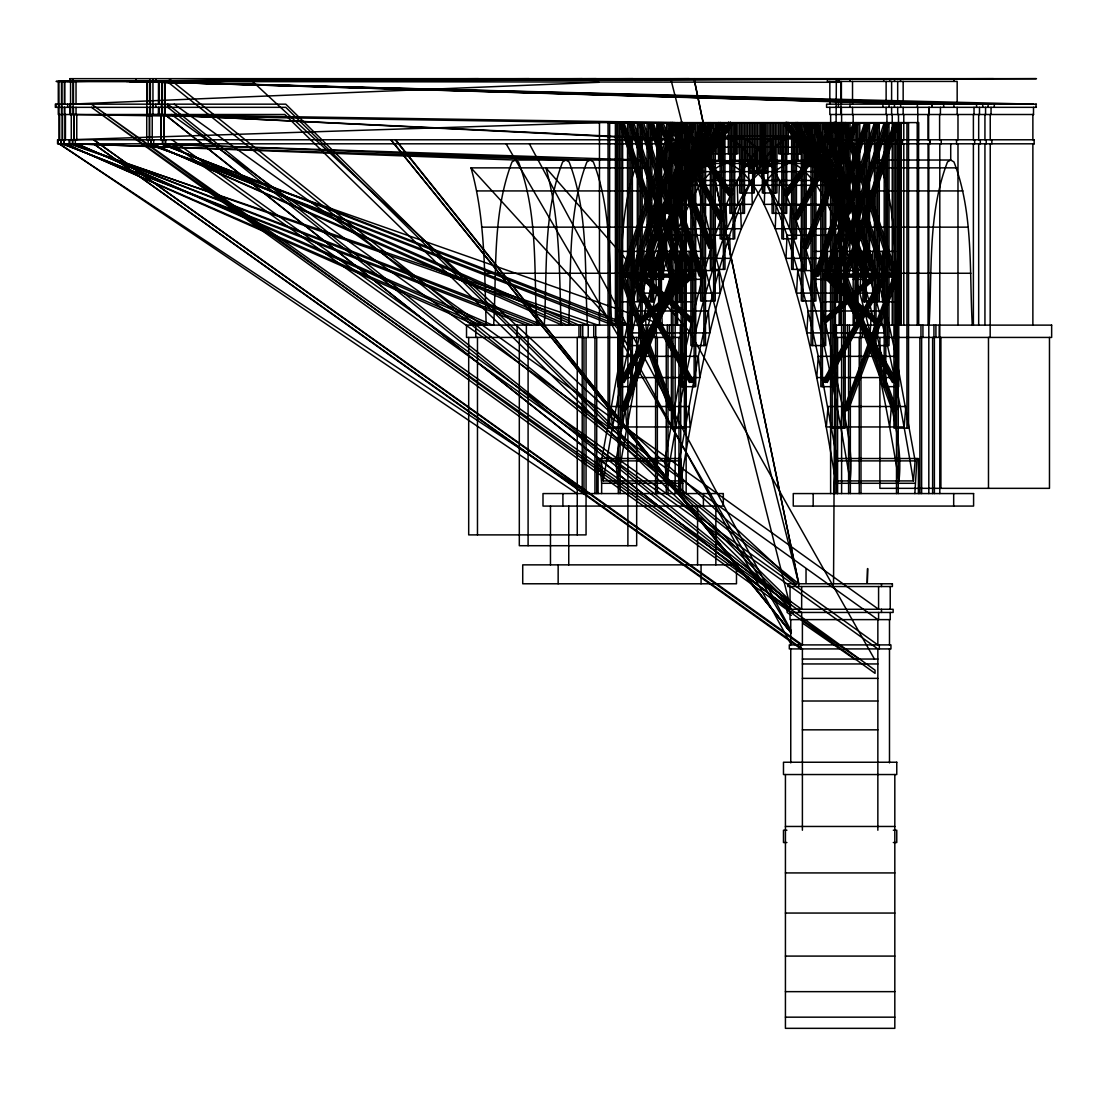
<?xml version="1.0" encoding="UTF-8"?>
<svg xmlns="http://www.w3.org/2000/svg" width="1107" height="1107" viewBox="0 0 1107 1107"><rect width="100%" height="100%" fill="white"/><g stroke="black" fill="none" stroke-linecap="round" stroke-linejoin="round"><path stroke-width="1.5" d="M719.315 160.695L719.398 136.133L797.178 136.133L808.608 138.901L820.093 147.231L831.495 161.096L842.773 180.441L853.898 205.196L864.83 235.279L875.526 270.578L885.946 310.984L896.047 356.343L915.143 460.886L913.413 480.922L835.633 480.922C821.062 395.739 806.048 309.808 775.246 228.734C762.778 203.162 751.321 166.424 719.315 160.695L797.275 160.695L797.178 136.133L785.749 138.901L774.263 147.231L762.875 161.096L751.584 180.441L740.458 205.196L729.541 235.279L718.844 270.578L708.425 310.984L698.309 356.343L679.214 460.886L680.957 480.922L603.177 480.922L601.433 460.886L620.529 356.343L630.644 310.984L641.064 270.578L651.76 235.279L662.678 205.196L673.803 180.441L685.081 161.096L696.483 147.231L707.968 138.901L719.398 136.133L730.828 138.901L742.313 147.231L753.715 161.096L764.992 180.441L776.118 205.196L787.049 235.279L797.732 270.578L808.165 310.984L818.267 356.343L837.362 460.886L835.633 480.922M797.178 136.133L797.095 160.695C812.206 161.857 822.556 173.937 830.97 185.298C845.54 207.867 855.061 233.093 863.792 258.346C886.984 330.868 900.904 405.937 913.413 480.922M833.543 583.776L836.338 78.666M730.662 163.435L730.828 138.901M745.094 163.435L745.274 138.901L733.844 136.133L722.414 138.901L710.929 147.231L699.527 161.096L688.25 180.441L677.124 205.196L666.193 235.279L655.51 270.578L645.077 310.984L634.975 356.343L615.879 460.886L617.609 480.922C632.18 395.739 647.194 309.808 677.996 228.734C690.464 203.162 701.921 166.424 733.927 160.695L733.844 136.133L733.747 160.695C748.858 161.857 759.222 173.937 767.621 185.298C782.192 207.867 791.726 233.093 800.444 258.346C823.65 330.868 837.57 405.937 850.065 480.922C854.812 438.898 837.985 397.745 832.713 356.343C824.037 315.564 814.295 274.979 801.482 235.279C788.142 201.073 777.543 160.404 745.274 138.901M793.996 163.435L794.176 138.901L782.746 136.133L771.316 138.901L759.831 147.231L748.429 161.096L737.151 180.441L726.026 205.196L715.094 235.279L704.412 270.578L693.978 310.984L683.877 356.343L664.781 460.886L666.511 480.922C681.082 395.739 696.095 309.808 726.898 228.734C739.365 203.162 750.823 166.424 782.829 160.695L782.746 136.133L782.649 160.695C797.76 161.857 808.124 173.937 816.523 185.298C831.094 207.867 840.628 233.093 849.346 258.346C872.551 330.868 886.472 405.937 898.967 480.922C903.713 438.898 886.887 397.745 881.615 356.343C872.939 315.564 863.197 274.979 850.384 235.279C837.044 201.073 826.445 160.404 794.176 138.901M741.967 171.654L742.313 147.231M756.399 171.654L756.759 147.231M805.301 171.654L805.661 147.231M493.667 325.126C496.752 270.924 492.214 213.347 512.001 161.954L515.239 160.031L640.759 160.031L643.997 161.954C663.785 213.347 659.232 270.924 662.318 325.126M544.298 325.126C547.384 270.924 542.831 213.347 562.619 161.954L565.857 160.031L569.095 161.954C588.882 213.347 584.344 270.924 587.43 325.126M568.569 325.126C571.655 270.924 567.102 213.347 586.89 161.954L590.128 160.031L593.366 161.954C613.153 213.347 608.615 270.924 611.701 325.126M619.187 325.126C622.272 270.924 617.734 213.347 637.521 161.954L640.759 160.031L148.034 143.813M854.258 325.126C857.344 270.924 852.805 213.347 872.593 161.954L875.831 160.031L950.719 160.031L953.957 161.954C973.745 213.347 969.206 270.924 972.292 325.126M929.16 325.126C932.246 270.924 927.694 213.347 947.481 161.954L950.719 160.031L950.719 143.813M753.189 185.298L753.715 161.096M767.621 185.298L768.147 161.096M816.523 185.298L817.049 161.096M778.733 204.352L779.439 180.441M827.635 204.352L828.34 180.441M789.692 228.734L790.564 205.196M838.594 228.734L839.466 205.196M800.444 258.346L801.482 235.279M849.346 258.346L850.384 235.279M810.974 293.106L812.178 270.578M859.876 293.106L861.08 270.578M821.242 332.903L822.598 310.984M870.144 332.903L871.5 310.984M831.191 377.57L832.713 356.343M880.093 377.57L881.615 356.343M840.822 426.956L842.482 406.504M889.724 426.956L891.384 406.504M833.696 493.57L835.84 458.519L918.395 458.519L918.395 493.57M914.839 493.57L916.983 458.519M603.177 480.922C617.748 395.739 632.761 309.808 663.55 228.734C676.017 203.162 687.489 166.424 719.495 160.695L719.398 136.133M680.957 480.922C695.528 395.739 710.542 309.808 741.33 228.734C753.812 203.162 765.269 166.424 797.275 160.695M622.425 275.643L673.098 122.725L675.81 123.638L625.413 276.1L622.701 275.186M674.384 123.181L623.67 276.1L620.958 275.186L671.354 122.725L674.066 123.638M632.18 275.643L682.839 122.725L685.551 123.638L635.155 276.1L632.443 275.186M684.14 123.181L633.425 276.1L630.713 275.186L681.109 122.725L683.822 123.638M641.935 275.643L692.332 123.181M643.499 275.643L693.895 123.181M651.691 275.643L702.087 123.181M653.241 275.643L703.637 123.181M866.103 123.181L815.707 275.643L817.257 275.643L867.653 123.181M825.448 275.643L876.177 122.725L878.875 123.638L828.479 276.1L825.78 275.186M877.408 123.181L826.749 276.1L824.037 275.186L874.433 122.725L877.145 123.638M835.204 275.643L885.918 122.725L888.63 123.638L838.234 276.1L835.522 275.186M887.164 123.181L836.505 276.1L833.792 275.186L884.189 122.725L886.901 123.638M844.959 275.643L895.355 123.181M896.919 123.181L846.246 276.1L843.534 275.186L893.93 122.725L896.642 123.638M672.807 275.643L622.411 410.586L623.974 410.586L674.371 275.643M895.342 275.643L844.945 410.586L846.495 410.586M856.514 123.181L805.827 248.466L803.184 247.387L853.58 122.642L856.223 123.721M846.772 123.181L796.099 219.49L793.567 218.148L843.88 122.503L846.412 123.859M690.962 275.643L640.566 320.947L642.115 320.947L692.512 275.643L641.825 122.725L639.113 123.638L689.509 276.1L692.221 275.186M874.516 275.643L824.12 320.947L825.67 320.947L876.08 275.643L825.656 123.181M680.03 124.012L682.355 122.351L732.792 193.863L730.468 195.524L679.573 123.181L679.546 213.36M785.624 124.012L787.949 122.351L838.386 193.863L836.062 195.524L785.112 123.181L785.098 213.36M731.049 193.863L728.724 195.524L678.287 124.012L680.611 122.351L731.519 194.638L729.97 194.638M631.184 276.363L633.674 274.937L693.577 381.043L691.086 382.469L630.81 275.643M834.304 276.363L836.781 274.937L896.684 381.043L894.207 382.469L833.862 275.643M691.833 381.043L689.357 382.469L629.454 276.363L631.931 274.937L692.29 381.777L690.726 381.777M894.954 381.043L892.463 382.469L832.561 276.363L835.052 274.937L895.342 381.777L893.778 381.777M670.178 123.859L672.696 122.503L723.009 218.148L720.491 219.49L669.818 123.181L669.804 238.821M795.269 123.859L797.801 122.503L848.114 218.148L845.582 219.49L794.868 123.181L794.84 238.821M721.266 218.148L718.747 219.49L668.434 123.859L670.967 122.503L721.778 218.978L720.214 218.978M846.371 218.148L843.852 219.49L793.539 123.859L796.058 122.503L846.813 218.978L845.264 218.978M711.663 247.387L709.02 248.466L658.623 123.721L661.266 122.642L712.022 247.926L710.459 247.926L660.063 123.181M621.359 276.155L624.03 275.145L674.246 409.576L671.562 410.586L621.069 275.643L692.512 275.643M843.935 276.155L846.62 275.145L896.822 409.576L894.152 410.586L843.603 275.643M672.503 409.576L669.832 410.586L619.629 276.155L622.3 275.145L673.028 410.586L671.465 410.586M895.079 409.576L892.408 410.586L842.206 276.155L844.876 275.145L895.563 410.586L893.999 410.586M621.345 123.638L624.057 122.725L674.454 275.186L671.741 276.1L621.069 123.181M631.101 123.638L633.799 122.725L684.195 275.186L681.497 276.1L630.824 123.181L630.796 386.661M640.842 123.638L643.554 122.725L693.951 275.186L691.238 276.1L640.579 123.181L640.538 345.564M824.424 123.638L827.123 122.725L877.519 275.186L874.821 276.1L824.092 123.181L824.092 345.564M834.166 123.638L836.878 122.725L887.274 275.186L884.562 276.1L833.848 123.181L833.848 386.661M843.921 123.638L846.634 122.725L897.03 275.186L894.318 276.1L843.603 123.181L843.603 428.105M682.466 275.186L679.753 276.1L629.357 123.638L632.069 122.725L682.784 275.643L622.425 382.469L619.948 381.043L679.85 274.937L682.327 276.363M885.545 275.186L882.832 276.1L832.436 123.638L835.148 122.725L885.808 275.643L825.545 382.469L823.054 381.043L882.957 274.937L885.448 276.363M895.286 275.186L892.588 276.1L842.178 123.638L844.89 122.725L895.563 275.643M598.859 82.292L69.921 104.169L69.921 114.505L598.776 122.6M62.213 81.42L478.487 78.666M166.756 81.42L582.254 78.666M59.308 81.42L529.104 78.666M596.244 78.666L56.083 81.42L252.493 81.42L796.224 584.178M163.864 81.42L632.886 78.666M689.191 78.666L150.386 81.42L150.372 114.505M993.477 78.666L132.286 81.42L928.87 104.169M129.228 81.42L1036.138 78.666M69.783 78.666L1036.484 78.666M1036.401 104.169L826.583 104.169L826.583 107.337L1036.401 107.337M1033.606 114.505L829.835 114.505L829.835 107.337M1034.325 139.786L829.018 139.786L829.018 143.813L1034.325 143.813M715.316 153.79L737.926 153.79L737.926 123.181M705.56 160.404L720.145 160.404M733.083 160.404L747.682 160.404L747.682 123.181M783.493 160.404L768.908 160.404L768.908 123.181M796.431 160.404L811.03 160.404L811.03 123.181L811.099 345.564L825.697 345.564L825.697 123.181M695.805 166.341L710.403 166.341M742.839 166.341L757.437 166.341L757.437 123.181M773.738 166.341L759.153 166.341L759.153 123.181M806.187 166.341L820.771 166.341M486.181 325.126C484.382 272.626 485.42 218.799 471.015 167.863L647.152 167.863M869.424 167.863L957.126 167.863M686.063 173.204L700.648 173.204M815.928 173.204L830.527 173.204M476.84 190.93L652.992 190.93M863.598 190.93L962.952 190.93M690.893 192.964L676.308 192.964L676.308 123.181M825.684 192.964L840.282 192.964L840.282 123.181M667.424 194.638L668.144 194.638M771.371 194.638L772.091 194.638M835.508 194.638L837.072 194.638L786.676 123.181L786.69 213.36L772.091 213.36L772.146 123.181M681.151 213.36L666.552 213.36L666.552 123.181M835.439 213.36L850.024 213.36L850.024 123.181M657.669 218.978L658.402 218.978M671.326 218.978L669.763 218.978L720.519 122.503L723.051 123.859L672.738 219.49L670.205 218.148M781.127 218.978L781.846 218.978M796.376 218.978L794.812 218.978L845.623 122.503L848.142 123.859L797.829 219.49L795.31 218.148M481.573 227.156L657.724 227.156M858.866 227.156L967.684 227.156M671.395 238.821L656.797 238.821L656.797 123.181M845.194 238.821L859.779 238.821L859.779 123.181M647.927 247.926L648.647 247.926M661.571 247.926L660.007 247.926L710.708 122.642L713.351 123.721L662.955 248.466L660.312 247.387M790.882 247.926L791.602 247.926M806.117 247.926L804.568 247.926L854.964 123.181L854.936 269.402L869.535 269.402L869.535 123.181M621.041 251.372L700.634 251.372M814.351 251.372L895.549 251.372M484.783 273.263L660.921 273.263M855.656 273.263L970.894 273.263M692.581 274.204L620.944 274.204L620.944 277.082L692.581 277.082M824.051 274.204L895.688 274.204L895.688 277.082L824.051 277.082M650.293 279.338L663.439 279.338L663.439 251.372M702.239 279.338L689.094 279.338L689.094 251.372M814.351 279.338L827.496 279.338L827.496 251.372M853.137 279.338L866.283 279.338M621.041 301.81L653.697 301.81L653.697 251.372M692.484 301.81L659.827 301.81L659.827 251.372M824.092 301.81L856.749 301.81L856.749 251.372M895.549 301.81L862.893 301.81L862.893 251.372M628.416 320.947L629.136 320.947M810.379 320.947L811.099 320.947M622.854 381.777L621.29 381.777L681.58 274.937L684.071 276.363L624.168 382.469L621.691 381.043M825.905 381.777L824.355 381.777L884.701 274.937L887.177 276.363L827.275 382.469L824.798 381.043M830.61 428.105L845.194 428.105L845.194 123.181M601.433 460.886L679.214 460.886M837.362 460.886L915.143 460.886M599.496 458.519L601.641 483.289L682.798 483.289L682.798 493.57M833.696 483.289L914.839 483.289M791.38 615.395L787.119 612.448L787.119 609.279L893.128 609.279L893.128 612.448L790.024 612.448L790.024 619.616L890.222 619.616L890.222 612.448M840.255 648.923L789.305 648.923L789.305 644.897L890.941 644.897L890.941 648.923L843.534 648.923M802.395 659.052L877.851 659.052M802.395 663.951L877.851 663.951M802.395 678.37L877.851 678.37M802.395 701.008L877.851 701.008M802.395 729.831L877.851 729.831M785.43 826.459L894.816 826.459M786.911 830.222L783.479 830.222L783.479 842.524L786.911 842.524M893.335 830.222L896.767 830.222L896.767 842.524L893.335 842.524M785.43 872.925L894.816 872.925M785.43 913.054L894.816 913.054M785.43 956.088L894.816 956.088M785.43 991.651L894.816 991.651M785.43 1017.167L894.816 1017.167M67.015 81.42L841.389 82.292L841.389 104.169M675.118 122.6L146.83 114.505L146.83 81.42M126.309 81.42L1033.509 104.169M141.032 81.42L991.042 104.169M129.394 81.42L979.487 104.169M143.938 81.42L940.424 104.169M144.574 81.42L929.271 104.169M132.937 81.42L917.717 104.169M72.578 143.813L565.857 160.031M150.939 143.813L590.128 160.031M75.484 143.813L515.239 160.031L518.477 161.954C538.265 213.347 533.712 270.924 536.798 325.126M157.748 114.505L685.939 139.786M674.966 139.786L158.37 114.505L158.467 107.337M597.974 325.126L69.091 143.813L69.077 139.786L597.946 122.6L918.727 122.6L918.727 139.786M71.277 143.813L588.523 325.126M146.733 143.813L663.425 325.126M896.615 276.155L893.93 275.145L843.728 409.576L846.398 410.586L896.891 275.643L824.12 275.643L874.516 320.947L876.08 320.947L825.67 275.643M73.878 143.813L543.191 325.126M62.241 143.813L531.651 325.126M160.972 143.813L629.648 325.126L629.579 337.427M149.334 143.813L618.093 325.126M161.276 143.813L624.348 325.126M149.639 143.813L612.794 325.126M74.183 143.813L537.905 325.126M62.546 143.813L526.351 325.126L526.406 337.427M711.621 123.721L708.978 122.642L658.582 247.387L661.225 248.466L711.967 123.181L711.981 269.402M163.864 143.813L579.016 325.126M152.226 143.813L567.462 325.126M76.77 143.813L492.573 325.126M65.133 143.813L481.019 325.126M164.168 143.813L573.717 325.126M152.531 143.813L562.162 325.126M77.075 143.813L487.274 325.126M65.438 143.813L475.719 325.126M721.307 123.859L718.789 122.503L668.476 218.148L670.994 219.49L721.722 123.181L721.736 238.821M59.017 143.813L587.969 493.57M59.64 143.813L576.968 493.57M787.119 609.279L792.792 613.209M801.302 619.09L859.447 659.371M802.713 623.255L855.185 659.592M785.527 193.863L787.852 195.524L838.29 124.012L835.965 122.351L785.057 194.638L786.62 194.638L837.017 123.181L837.03 213.36M174.186 104.169L878.584 609.279L878.584 586.53M171.281 114.505L877.851 619.616L877.851 644.897L172.014 139.786M172.014 143.813L877.851 648.923L877.851 830.222M164.901 114.505L788.115 608.864L164.901 114.505L164.901 81.42M167.088 81.42L796.058 584.371M790.675 602.803L167.807 104.169L167.835 107.337L790.675 605.972M169.025 78.666L798.756 583.776L798.756 586.53M642.115 275.643L692.512 320.947L690.962 320.947L640.566 275.643M790.536 608.739L284.803 114.505L58.284 114.505L58.284 107.337M791.38 602L285.786 104.169L55.35 104.169L55.35 107.337L285.786 107.337L791.38 605.183M471.015 167.863L619.491 330.578L790.813 643.942M390.785 139.786L791.145 632.844L391.048 139.786M395.642 139.786L791.214 632.775L395.185 139.786M506.107 143.813L791.38 632.526M874.461 659.122L689.426 331.546L545.903 167.863C560.308 218.799 559.284 272.626 561.069 325.126M529.367 143.813L791.131 630.658M866.297 275.643L815.901 123.181L815.942 300.979L801.357 300.979L801.357 123.181M864.747 275.643L814.351 123.181L814.351 300.979M673.028 275.643L622.632 123.181L622.632 428.105L608.047 428.105L608.047 123.181L908.543 123.181L908.543 428.105L893.944 428.105L893.944 123.181M670.717 78.666L798.756 583.776L694.034 78.666L798.756 583.776M673.928 143.813L790.841 608.781M682.798 483.289L680.653 458.519L598.084 458.519L598.084 493.57M674.108 406.504L675.768 426.956M625.206 406.504L626.866 426.956M683.877 356.343L685.385 377.57M634.975 356.343L636.483 377.57M693.978 310.984L695.348 332.903M645.077 310.984L646.446 332.903M704.412 270.578L705.602 293.106M655.51 270.578L656.7 293.106M715.094 235.279L716.132 258.346M666.193 235.279L667.23 258.346M726.026 205.196L726.898 228.734M677.124 205.196L677.996 228.734M737.151 180.441L737.843 204.352M688.25 180.441L688.941 204.352M762.875 161.096L763.401 185.298M748.429 161.096L748.955 185.298M699.527 161.096L700.053 185.298M897.39 325.126C894.304 270.924 898.856 213.347 879.069 161.954L875.831 160.031L875.831 143.813M774.263 147.231L774.623 171.654M759.831 147.231L760.177 171.654M710.929 147.231L711.275 171.654M785.749 138.901L785.928 163.435M771.316 138.901L771.482 163.435M722.414 138.901L722.58 163.435M1049.478 337.427L1049.478 488.339L879.899 488.339L879.899 337.427M1036.041 104.169L1036.041 107.337M1034.146 139.786L1034.146 143.813M1033.509 107.337L1033.509 114.505M1032.873 114.505L1032.873 139.786M1032.873 143.813L1032.873 325.126M994.294 104.169L994.294 107.337M991.858 139.786L991.858 143.813M991.042 107.337L991.042 114.505M990.239 114.505L990.239 139.786M990.239 143.813L990.17 337.427M988.482 337.427L988.482 488.339M988.108 104.169L988.108 107.337M986.212 139.786L986.212 143.813M985.576 107.337L985.576 114.505M984.939 114.505L984.939 139.786M984.939 143.813L984.939 325.126M982.739 104.169L982.739 107.337M980.304 139.786L980.304 143.813M979.487 107.337L979.487 114.505M978.685 114.505L978.685 139.786M978.685 143.813L978.685 325.126M976.554 104.169L976.554 107.337M974.658 139.786L974.658 143.813M974.022 107.337L974.022 114.505M973.385 114.505L973.385 139.786M973.385 143.813L973.385 325.126M957.984 114.505L957.984 139.786M957.984 143.813L957.984 325.126M957.168 104.169L957.168 81.42L827.399 81.42L827.399 78.666M957.168 107.337L957.168 114.505M956.545 139.786L956.545 143.813M954.013 78.666L954.013 81.42M953.93 104.169L953.93 107.337M953.681 493.57L953.681 506.079M943.662 104.169L943.662 107.337M941.227 139.786L941.227 143.813M940.908 337.427L940.908 488.339M940.424 107.337L940.424 114.505M939.801 143.813L939.801 493.57M939.608 114.505L939.608 139.786M939.206 325.126L939.206 337.427M935.913 325.126L935.913 337.427M934.377 337.427L934.377 493.57M933.934 325.126L933.934 337.427M932.62 337.427L932.62 493.57M932.108 104.169L932.108 107.337M931.803 104.169L931.803 107.337M929.908 139.786L929.908 143.813M929.672 139.786L929.672 143.813M929.271 107.337L929.271 114.505M928.87 107.337L928.87 114.505M928.815 143.813L928.815 493.57M928.635 114.505L928.635 139.786M928.053 114.505L928.053 139.786M928.053 143.813L928.053 325.126M922.934 325.126L922.934 337.427M921.633 337.427L921.633 493.57M920.955 325.126L920.955 337.427M919.889 337.427L919.889 493.57M918.561 139.786L918.713 325.126M917.814 122.6L917.717 107.337M917.371 104.169L917.371 107.337M917.219 122.6L917.219 325.126M906.937 123.181L906.937 428.105M903.782 114.505L903.782 139.786M903.782 143.813L903.782 325.126M903.16 81.42L903.16 104.169M903.16 107.337L903.16 114.505M902.523 139.786L902.523 143.813M901.292 122.6L901.292 139.786M901.264 143.813L901.264 325.126M901.112 139.786L901.112 143.813M900.531 78.666L900.531 81.42M900.628 104.169L900.628 107.337M899.77 122.6L899.77 325.126M898.787 123.181L898.787 386.661L884.202 386.661L884.202 123.181M898.497 114.505L898.497 139.786M898.497 143.813L898.497 325.126M898.247 337.427L898.247 493.57M897.68 81.42L897.68 104.169M897.68 107.337L897.68 114.505M897.196 123.181L897.196 386.661M896.878 139.786L896.878 143.813M897.044 325.126L897.044 337.427M896.504 337.427L896.504 493.57M895.549 123.181L895.549 428.105M895.065 325.126L895.065 337.427M894.816 774.54L894.816 1028.334L785.43 1028.334L785.43 774.54M894.525 78.666L894.525 81.42M894.442 104.169L894.442 107.337M892.242 114.505L892.242 139.786M892.242 143.813L892.242 325.126M891.605 81.42L891.605 104.169M891.605 107.337L891.605 114.505M890.969 139.786L890.969 143.813M890.222 586.53L890.222 609.279M889.71 78.666L889.71 81.42M889.488 619.616L889.488 644.897M889.488 648.923L889.488 762.889M889.073 104.169L889.073 107.337M889.032 123.181L889.032 345.564L874.447 345.564L874.447 123.181M887.44 123.181L887.44 345.564M886.942 114.505L886.942 139.786M886.942 143.813L886.942 325.126M886.126 81.42L886.126 104.169M886.126 107.337L886.126 114.505M885.794 123.181L885.794 386.661M885.323 139.786L885.323 143.813M883.995 251.372L883.995 301.81M883.704 78.666L883.704 81.42M882.888 104.169L882.888 107.337M882.39 251.372L882.39 301.81M881.49 583.776L881.49 586.53M881.49 609.279L881.49 612.448M879.304 644.897L879.304 648.923M879.29 123.181L879.29 300.979L864.692 300.979L864.692 123.181M878.584 612.448L878.584 619.616M877.685 123.181L877.685 300.979M877.74 325.126L877.74 337.427M876.191 274.204L876.191 277.082M876.038 123.181L876.038 345.564M874.447 274.204L874.447 277.082M872.648 251.372L872.648 301.81M867.943 123.181L867.943 269.402M866.283 123.181L866.283 300.979M864.484 251.372L864.484 301.81M862.284 325.126L862.284 337.427M860.983 337.427L860.983 493.57M860.305 325.126L860.305 337.427M859.24 337.427L859.24 493.57M858.077 122.6L858.188 238.821M857.911 139.786L858.063 325.126M856.569 122.6L856.569 325.126M855.158 251.372L855.158 301.81M854.742 251.372L854.742 279.338M853.165 114.505L853.165 139.786M853.165 143.813L853.165 325.126M852.528 81.42L852.528 104.169M852.528 107.337L852.528 114.505M851.892 139.786L851.892 143.813M850.342 337.427L850.342 493.57M849.913 78.666L849.913 81.42M849.996 104.169L849.996 107.337M849.373 325.126L849.373 337.427M848.432 123.181L848.432 213.36M848.599 337.427L848.599 493.57M847.381 325.126L847.381 337.427M846.786 123.181L846.786 238.821M846.993 251.372L846.993 301.81M845.402 251.372L845.402 301.81M841.611 114.505L841.611 139.786M841.611 143.813L841.611 493.57M841.389 107.337L841.389 114.505M840.974 81.42L840.974 114.505M840.642 122.6L840.642 139.786M840.628 143.813L840.628 325.126M840.462 139.786L840.338 143.813M839.078 78.666L839.078 81.42M839.12 122.6L839.12 325.126M838.497 81.42L838.497 82.292M838.677 123.181L838.677 192.964M838.442 104.169L838.442 107.337M838.234 78.666L838.234 81.42M837.598 337.427L837.598 493.57M837.252 251.372L837.252 301.81M837.252 458.519L837.252 493.57M836.394 325.126L836.394 337.427M835.854 337.427L835.854 493.57M835.647 251.372L835.647 301.81M835.439 123.181L835.453 386.661L820.854 386.661L820.771 123.181M832.201 123.181L832.201 428.105M830.637 114.505L830.637 139.786M830.527 123.181L830.624 493.57M829.835 81.42L829.835 104.169M828.935 123.181L828.935 173.204M827.289 123.181L827.289 192.964M825.905 251.372L825.905 279.338M822.446 123.181L822.446 386.661M819.18 123.181L819.18 166.341M817.533 123.181L817.533 173.204M813.175 493.57L813.175 506.079M812.704 123.181L812.704 345.564M809.425 123.181L809.425 160.404M807.778 123.181L807.778 166.341M806.034 569.081L806.034 583.14M804.595 269.402L804.595 123.181L855.005 247.926L856.569 247.926L806.173 123.181L806.187 269.402L791.602 269.402L791.643 123.181M802.949 123.181L802.949 300.979M802.395 619.616L802.395 644.897L93.652 139.786L800.942 644.897L800.942 648.923L93.652 143.813L802.395 648.923L802.395 830.222M801.662 586.53L801.662 609.279L91.466 104.169L875.042 670.178L875.042 673.347L91.466 107.337L801.662 612.448L801.662 619.616M801.274 123.181L801.274 153.79L778.65 153.79L778.65 123.181M799.669 123.181L799.669 153.79M798.756 609.279L798.756 612.448M798.022 123.181L798.022 160.404M796.445 123.181L796.445 238.821L781.846 238.821L781.846 123.181M793.193 123.181L793.193 269.402M790.758 619.616L790.758 644.897M790.758 648.923L790.758 762.889M790.024 586.53L790.024 609.279M788.281 123.181L788.281 153.79M783.438 123.181L783.438 238.821M780.255 123.181L780.255 153.79M776.934 123.181L776.934 192.964L762.349 192.964L762.349 123.181M775.343 123.181L775.343 192.964M773.696 123.181L773.696 213.36M770.5 123.181L770.5 160.404M767.179 123.181L767.179 173.204L749.397 173.204L749.397 123.181M765.587 123.181L765.587 173.204M763.996 173.204L763.996 123.181L763.941 192.964M762.391 123.181L762.391 173.204M760.744 123.181L760.744 166.341M755.832 123.181L755.832 166.341M754.241 123.181L754.241 192.964L739.642 192.964L739.642 123.181M752.594 123.181L752.649 192.964M750.989 123.181L750.989 173.204M746.09 123.181L746.09 160.404M744.485 123.181L744.485 213.36L729.9 213.36L729.9 123.181L679.518 194.638L681.082 194.638L731.478 123.181L731.492 213.36M742.839 123.181L742.894 213.36M741.247 123.181L741.247 192.964M736.335 123.181L736.335 153.79M734.688 160.404L734.688 123.181L734.73 238.821L720.145 238.821L720.145 123.181M733.083 123.181L733.138 238.821M728.309 123.181L728.309 153.79M724.933 123.181L724.988 269.402L710.39 269.402L710.39 123.181M723.383 269.402L723.383 123.181L723.341 153.79M718.554 123.181L718.554 160.404M716.907 123.181L716.907 153.79M715.855 506.079L715.855 564.861M715.316 123.181L715.233 300.979L700.634 300.979L700.648 123.181M713.641 123.181L713.641 300.979M708.798 123.181L708.798 166.341M707.152 123.181L707.152 160.404M705.56 123.181L705.477 345.564L690.893 345.564L690.893 123.181M703.886 123.181L703.886 345.564M703.415 493.57L703.415 506.079M702.239 123.181L702.239 300.979M701.063 564.861L701.063 583.776M699.057 123.181L699.057 173.204M697.576 506.079L697.576 564.861M697.41 123.181L697.41 166.341M695.736 123.181L695.736 386.661L681.137 386.661L681.137 123.181M694.131 123.181L694.131 386.661M692.484 123.181L692.484 345.564M690.685 251.372L690.685 279.338M689.301 123.181L689.301 192.964M687.655 123.181L687.655 173.204M686.16 493.57L686.063 123.181L685.98 428.105L671.382 428.105L671.395 123.181M684.375 123.181L684.375 428.105M682.825 274.204L682.825 277.082M682.728 123.181L682.728 386.661M680.93 251.372L680.93 301.81M680.736 337.427L680.736 493.57M680.293 325.126L680.293 337.427M679.338 251.372L679.338 301.81M679.241 458.519L679.241 493.57M678.978 337.427L678.978 493.57M677.899 123.181L677.899 192.964M677.553 122.6L677.553 325.126M676.031 122.6L676.031 139.786M676.059 143.813L676.059 325.126M675.173 143.813L675.173 493.57M672.987 123.181L672.987 428.105M671.174 251.372L671.174 301.81M669.583 251.372L669.583 301.81M669.292 325.126L669.292 337.427M668.144 123.181L668.144 213.36M667.991 337.427L667.991 493.57M667.313 325.126L667.313 337.427M666.248 337.427L666.248 493.57M661.848 251.372L661.848 279.338M661.64 123.181L661.64 269.402L647.055 269.402L647.055 123.181M661.433 251.372L661.433 301.81M660.118 122.6L660.118 325.126M658.596 122.6L658.623 325.126M658.402 123.181L658.402 238.821M657.35 337.427L657.35 493.57M656.382 325.126L656.382 337.427M655.593 337.427L655.593 493.57M654.389 325.126L654.389 337.427M652.092 251.372L652.092 301.81M650.293 300.979L650.293 123.181L700.731 275.643L702.281 275.643L651.885 123.181L651.885 300.979L637.3 300.979L637.3 123.181M648.647 123.181L648.647 269.402M643.942 251.372L643.942 301.81M642.337 251.372L642.337 301.81M642.143 123.181L642.143 345.564L627.544 345.564L627.544 123.181M638.891 123.181L638.891 300.979M638.85 325.126L638.85 337.427M636.677 337.427L636.677 545.709L519.308 545.709L519.308 337.427M634.186 251.372L634.186 301.81M632.595 251.372L632.595 301.81M632.388 123.181L632.388 386.661L617.789 386.661L617.789 123.181M629.136 123.181L629.136 345.564M627.89 337.427L627.89 545.709M621.622 325.126L621.622 337.427M621.041 123.181L621.041 428.105M620.086 337.427L620.086 493.57M619.643 325.126L619.643 337.427M619.394 123.181L619.394 386.661M618.329 337.427L618.329 493.57M616.903 122.6L616.903 325.126M615.561 139.786L615.561 143.813M615.381 122.6L615.381 139.786M615.409 143.813L615.409 325.126M609.639 123.181L609.639 428.105M601.641 483.289L601.641 493.57M599.468 122.6L599.468 325.126M596.701 337.427L596.701 493.57M595.732 325.126L595.732 337.427M594.943 337.427L594.943 493.57M593.739 325.126L593.739 337.427M588.218 325.126L588.218 337.427M586.06 337.427L586.06 534.889L468.69 534.889L468.69 337.427M583.956 337.427L583.956 493.57M582.752 325.126L582.752 337.427M582.213 337.427L582.213 493.57M580.76 325.126L580.76 337.427M578.961 325.126L578.961 337.427M577.259 337.427L577.259 534.889M568.749 506.079L568.749 564.861M562.909 493.57L562.909 506.079M558.149 564.861L558.149 583.776M550.47 506.079L550.47 564.861M528.094 337.427L528.094 545.709M517.149 325.126L517.149 337.427M477.477 337.427L477.477 534.889M475.789 325.126L475.789 337.427M167.475 104.169L167.475 107.337M165.635 139.786L165.635 143.813M165.317 139.786L165.317 143.813M164.597 81.42L164.597 114.505M164.168 114.505L164.168 139.786M163.864 114.505L163.864 139.786M162.743 139.786L162.743 143.813M162.411 139.786L162.411 143.813M162.009 81.42L162.009 114.505M161.691 81.42L161.691 104.169M161.691 107.337L161.691 114.505M161.359 104.169L161.359 107.337M161.276 114.505L161.276 139.786M160.972 114.505L160.972 139.786M159.104 81.42L159.104 104.169M159.104 107.337L159.104 114.505M158.467 81.42L158.467 104.169M155.852 78.666L155.852 81.42M155.838 104.169L155.838 107.337M153.679 139.786L153.679 143.813M153.292 78.666L153.292 81.42M153.292 104.169L153.292 107.337M152.946 78.666L152.96 114.505M152.226 114.505L152.226 139.786M151.106 139.786L151.106 143.813M150.773 139.786L150.773 143.813M150.054 81.42L150.054 104.169M150.054 107.337L150.054 114.505M149.722 78.666L149.722 81.42M149.639 114.505L149.639 139.786M149.334 114.505L149.334 139.786M148.2 139.786L148.2 143.813M147.466 81.42L147.466 104.169M147.466 107.337L147.466 114.505M146.733 114.505L146.733 139.786M135.857 78.666L135.857 81.42M76.77 114.505L76.77 139.786M76.037 81.42L76.037 104.169M76.037 107.337L76.037 114.505M75.318 139.786L75.318 143.813M74.183 114.505L74.183 139.786M73.878 114.505L73.878 139.786M73.463 81.42L73.463 104.169M73.463 107.337L73.463 114.505M73.117 78.666L73.145 114.505M72.73 139.786L72.73 143.813M72.425 139.786L72.412 143.813M71.277 114.505L71.277 139.786M70.557 78.666L70.557 114.505M70.225 78.666L70.225 81.42M70.211 104.169L70.211 107.337M69.838 139.786L69.838 143.813M67.665 104.169L67.665 107.337M65.438 114.505L65.438 139.786M65.133 114.505L65.133 139.786M64.718 81.42L64.718 104.169M64.718 107.337L64.718 114.505M64.4 81.42L64.4 104.169M64.4 107.337L64.4 114.505M63.998 139.786L63.998 143.813M63.666 139.786L63.666 143.813M62.546 114.505L62.546 139.786M62.241 114.505L62.241 139.786M61.812 81.42L61.812 114.505M61.508 81.42L61.508 104.169M61.508 107.337L61.508 114.505M61.48 104.169L61.48 107.337M61.093 139.786L61.093 143.813M60.774 139.786L60.774 143.813M59.64 114.505L59.64 139.786M59.017 139.786L58.92 81.42M58.574 104.169L58.574 107.337M58.284 81.42L58.284 104.169M58.201 139.786L58.201 143.813M56.028 104.169L56.028 107.337M808.608 138.901L808.442 163.435L708.148 163.435L707.968 138.901L808.608 138.901M820.093 147.231L819.747 171.654L696.843 171.654L696.483 147.231L820.093 147.231M831.495 161.096L830.97 185.298L685.607 185.298L685.081 161.096L831.495 161.096M764.992 180.441L764.3 204.352L842.081 204.352L842.773 180.441L764.992 180.441M776.118 205.196L775.246 228.734L853.027 228.734L853.898 205.196L776.118 205.196M787.049 235.279L786.012 258.346L863.792 258.346L864.83 235.279L787.049 235.279M797.732 270.578L796.542 293.106L874.322 293.106L875.526 270.578L797.732 270.578M808.165 310.984L806.795 332.903L884.576 332.903L885.946 310.984L808.165 310.984M818.267 356.343L816.758 377.57L894.539 377.57L896.047 356.343L818.267 356.343M828.036 406.504L826.376 426.956L904.156 426.956L905.83 406.504L828.036 406.504M690.865 122.725L640.469 275.186L643.167 276.1L693.563 123.638L690.865 122.725M692.595 122.725L642.198 275.186L644.911 276.1L695.307 123.638L692.595 122.725M700.606 122.725L650.21 275.186L652.922 276.1L703.319 123.638L700.606 122.725M702.35 122.725L651.954 275.186L654.666 276.1L705.062 123.638L702.35 122.725M864.678 122.725L814.282 275.186L816.994 276.1L867.39 123.638L864.678 122.725M866.421 122.725L816.025 275.186L818.737 276.1L869.133 123.638L866.421 122.725M895.674 122.725L845.278 275.186L847.99 276.1L898.386 123.638L895.674 122.725M671.354 275.145L621.152 409.576L623.822 410.586L674.025 276.155L671.354 275.145M673.098 275.145L622.881 409.576L625.566 410.586L675.768 276.155L673.098 275.145M895.674 275.145L845.471 409.576L848.142 410.586L898.344 276.155L895.674 275.145M855.31 122.642L804.914 247.387L807.557 248.466L857.953 123.721L855.31 122.642M728.627 122.351L678.204 193.863L680.528 195.524L730.966 124.012L728.627 122.351M730.371 122.351L679.933 193.863L682.258 195.524L732.696 124.012L730.371 122.351M834.235 122.351L783.798 193.863L786.122 195.524L836.56 124.012L834.235 122.351M641.396 274.578L639.5 276.722L689.924 322.054L691.833 319.909L641.396 274.578M643.139 274.578L641.23 276.722L691.667 322.054L693.563 319.909L643.139 274.578M825.006 274.578L823.11 276.722L873.534 322.054L875.443 319.909L825.006 274.578M826.749 274.578L824.84 276.722L875.277 322.054L877.173 319.909L826.749 274.578M689.896 274.578L639.459 319.909L641.354 322.054L691.792 276.722L689.896 274.578M691.626 274.578L641.188 319.909L643.098 322.054L693.535 276.722L691.626 274.578M873.506 274.578L823.068 319.909L824.964 322.054L875.402 276.722L873.506 274.578M875.236 274.578L824.798 319.909L826.708 322.054L877.145 276.722L875.236 274.578M786.205 122.351L783.881 124.012L834.318 195.524L836.643 193.863L786.205 122.351M663.01 122.642L660.367 123.721L710.763 248.466L713.406 247.387L663.01 122.642M805.868 122.642L803.225 123.721L853.622 248.466L856.264 247.387L805.868 122.642M807.612 122.642L804.969 123.721L855.365 248.466L858.008 247.387L807.612 122.642M622.314 122.725L619.602 123.638L669.998 276.1L672.71 275.186L622.314 122.725M651.566 122.725L648.854 123.638L699.25 276.1L701.963 275.186L651.566 122.725M653.31 122.725L650.598 123.638L700.994 276.1L703.706 275.186L653.31 122.725M815.638 122.725L812.925 123.638L863.322 276.1L866.034 275.186L815.638 122.725M817.381 122.725L814.669 123.638L865.065 276.1L867.777 275.186L817.381 122.725M825.393 122.725L822.681 123.638L873.077 276.1L875.789 275.186L825.393 122.725M687.558 139.786L57.55 139.786L57.55 143.813L687.558 143.813L687.558 139.786M751.584 180.441L673.803 180.441L674.509 204.352L752.29 204.352L751.584 180.441M740.458 205.196L662.678 205.196L663.55 228.734L741.33 228.734L740.458 205.196M729.541 235.279L651.76 235.279L652.798 258.346L730.578 258.346L729.541 235.279M718.844 270.578L641.064 270.578L642.268 293.106L720.048 293.106L718.844 270.578M708.425 310.984L630.644 310.984L632 332.903L709.781 332.903L708.425 310.984M682.272 325.126L466.517 325.126L466.517 337.427L682.272 337.427L682.272 325.126M1051.65 325.126L834.415 325.126L834.415 337.427L1051.65 337.427L1051.65 325.126M698.309 356.343L620.529 356.343L622.037 377.57L699.832 377.57L698.309 356.343M688.54 406.504L610.76 406.504L612.42 426.956L690.201 426.956L688.54 406.504M723.328 493.57L542.997 493.57L542.997 506.079L723.328 506.079L723.328 493.57M973.593 493.57L793.262 493.57L793.262 506.079L973.593 506.079L973.593 493.57M736.487 564.861L522.725 564.861L522.725 583.776L736.487 583.776L736.487 564.861M867.597 568.597L867.279 583.14L867.597 568.597M892.394 583.776L787.852 583.776L787.852 586.53L892.394 586.53L892.394 583.776M896.767 762.239L783.479 762.239L783.479 774.54L896.767 774.54L896.767 762.239"/></g></svg>
